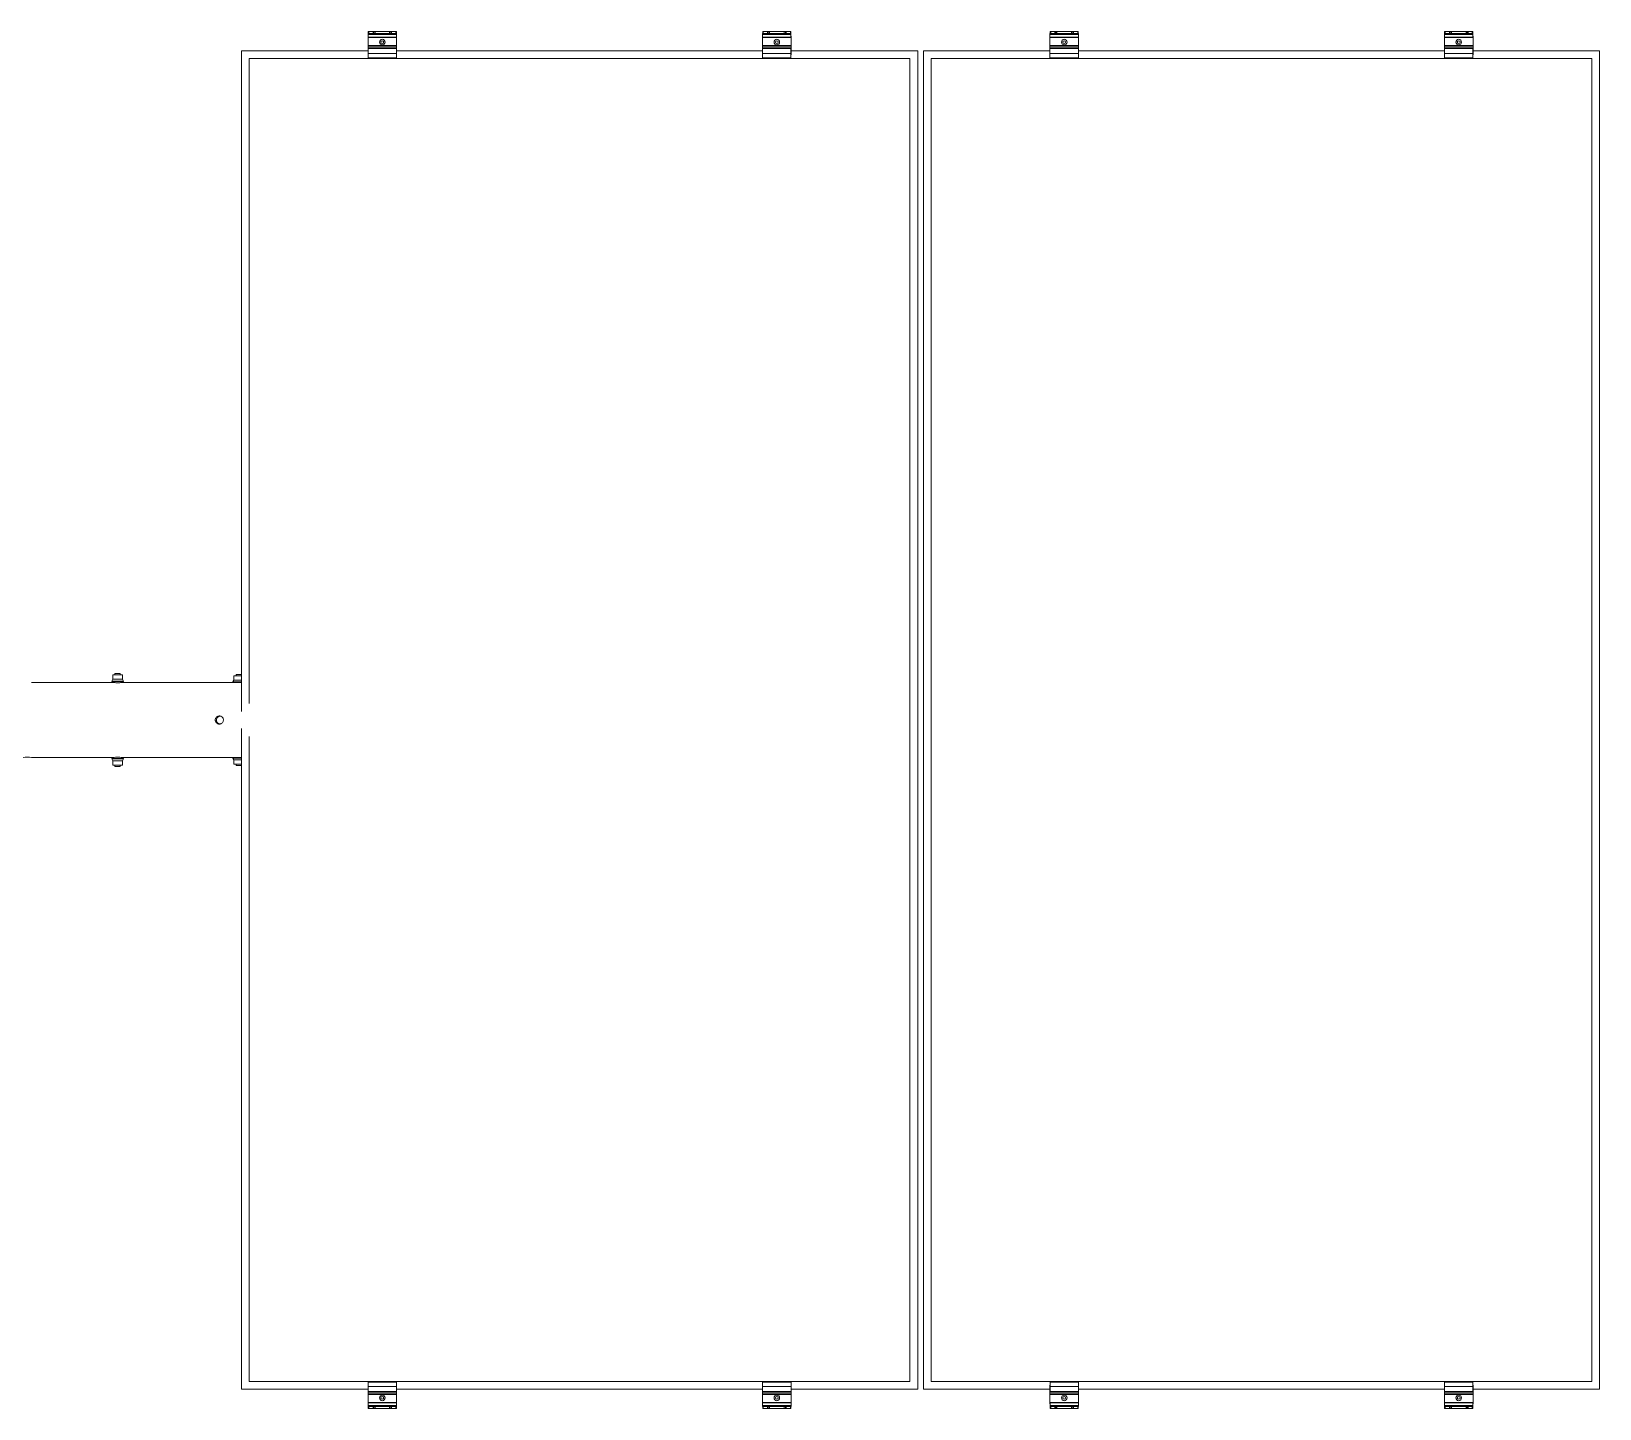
# Model space of a CAD drawing. Header units: feet. Extents: x -17 to 646, y -41 to 598.
# Drawn here: x 457.73 to 466.86, y 552.7 to 560.72 of the extents above; entities that cross this region are included whole.
import ezdxf

# ---------------------------------------------------------------- set-up
doc = ezdxf.new("R2010")
doc.units = ezdxf.units.FT
doc.header["$MEASUREMENT"] = 0

msp = doc.modelspace()

# ---------------------------------------------------------------- linework, layer by layer
at = {"color": 7, "linetype": 'Continuous', "lineweight": 15}
for p, q in [((459.6921, 560.72014), (459.6921, 560.70777)), ((459.85614, 560.72014), (459.6921, 560.72014)), ((459.72435, 560.70777), (459.72435, 560.72014)), ((459.82389, 560.70777), (459.82389, 560.72014)), ((459.85614, 560.70777), (459.85614, 560.72014)), ((461.98856, 560.72014), (461.98856, 560.70777)), ((462.15259, 560.72014), (461.98856, 560.72014)), ((462.02081, 560.70777), (462.02081, 560.72014)), ((462.12035, 560.70777), (462.12035, 560.72014)), ((462.15259, 560.70777), (462.15259, 560.72014)), ((463.6617, 560.72014), (463.6617, 560.70777)), ((463.82573, 560.72014), (463.6617, 560.72014)), ((463.69395, 560.70777), (463.69395, 560.72014)), ((463.79348, 560.70777), (463.79348, 560.72014)), ((463.82573, 560.70777), (463.82573, 560.72014)), ((465.95816, 560.72014), (465.95816, 560.70777)), ((466.12219, 560.72014), (465.95816, 560.72014)), ((465.99041, 560.70777), (465.99041, 560.72014)), ((466.08994, 560.70777), (466.08994, 560.72014)), ((466.12219, 560.70777), (466.12219, 560.72014)), ((459.69079, 560.56518), (459.69079, 560.70777)), ((459.85646, 560.70777), (459.69079, 560.70777)), ((459.85646, 560.70252), (459.69079, 560.70252)), ((459.85646, 560.68645), (459.69079, 560.68645)), ((459.69079, 560.68409), (459.85646, 560.68409)), ((459.85745, 560.63801), (459.69079, 560.63801)), ((459.85745, 560.63366), (459.69079, 560.63366)), ((459.69079, 560.62412), (459.85646, 560.62412)), ((459.85646, 560.68409), (459.85646, 560.70777)), ((459.85745, 560.69219), (459.85646, 560.69219)), ((459.85646, 560.56518), (459.85646, 560.62412)), ((459.85745, 560.5828), (459.85745, 560.69219)), ((461.98725, 560.56518), (461.98725, 560.70777)), ((462.15292, 560.70777), (461.98725, 560.70777)), ((462.15292, 560.70252), (461.98725, 560.70252)), ((462.15292, 560.68645), (461.98725, 560.68645)), ((461.98725, 560.68409), (462.15292, 560.68409)), ((462.15391, 560.63801), (461.98725, 560.63801)), ((462.15391, 560.63366), (461.98725, 560.63366)), ((461.98725, 560.62412), (462.15292, 560.62412)), ((462.15292, 560.68409), (462.15292, 560.70777)), ((462.15391, 560.69219), (462.15292, 560.69219)), ((462.15292, 560.56518), (462.15292, 560.62412)), ((462.15391, 560.5828), (462.15391, 560.69219)), ((463.66038, 560.56518), (463.66038, 560.70777)), ((463.82606, 560.70777), (463.66038, 560.70777)), ((463.82606, 560.70252), (463.66038, 560.70252)), ((463.82606, 560.68645), (463.66038, 560.68645)), ((463.66038, 560.68409), (463.82606, 560.68409)), ((463.82704, 560.63801), (463.66038, 560.63801)), ((463.82704, 560.63366), (463.66038, 560.63366)), ((463.66038, 560.62412), (463.82606, 560.62412)), ((463.82606, 560.68409), (463.82606, 560.70777)), ((463.82704, 560.69219), (463.82606, 560.69219)), ((463.82606, 560.56518), (463.82606, 560.62412)), ((463.82704, 560.5828), (463.82704, 560.69219)), ((465.95684, 560.56518), (465.95684, 560.70777)), ((466.12252, 560.70777), (465.95684, 560.70777)), ((466.12252, 560.70252), (465.95684, 560.70252)), ((466.12252, 560.68645), (465.95684, 560.68645)), ((465.95684, 560.68409), (466.12252, 560.68409)), ((466.1235, 560.63801), (465.95684, 560.63801)), ((466.1235, 560.63366), (465.95684, 560.63366)), ((465.95684, 560.62412), (466.12252, 560.62412)), ((466.12252, 560.68409), (466.12252, 560.70777)), ((466.1235, 560.69219), (466.12252, 560.69219)), ((466.12252, 560.56518), (466.12252, 560.62412)), ((466.1235, 560.5828), (466.1235, 560.69219)), ((459.69079, 560.60732), (458.95395, 560.60732)), ((458.95395, 556.76239), (458.95395, 560.60732)), ((458.99988, 560.56139), (462.84481, 560.56139)), ((458.99988, 560.56139), (458.99988, 556.80832)), ((459.69079, 560.62084), (459.85646, 560.62084)), ((459.69079, 560.59131), (459.85646, 560.59131)), ((459.69079, 560.5667), (459.85646, 560.5667)), ((459.69079, 560.56531), (459.85646, 560.56531)), ((459.69079, 560.56518), (459.85646, 560.56518)), ((459.85745, 560.5828), (459.85646, 560.5828)), ((461.98725, 560.60732), (459.85745, 560.60732)), ((461.98725, 560.62084), (462.15292, 560.62084)), ((461.98725, 560.59131), (462.15292, 560.59131)), ((461.98725, 560.5667), (462.15292, 560.5667)), ((461.98725, 560.56531), (462.15292, 560.56531)), ((461.98725, 560.56518), (462.15292, 560.56518)), ((462.15391, 560.5828), (462.15292, 560.5828)), ((462.89074, 560.60732), (462.15391, 560.60732)), ((462.84481, 560.56139), (462.84481, 552.86336)), ((462.89074, 552.81743), (462.89074, 560.60732)), ((463.66038, 560.60732), (462.92355, 560.60732)), ((462.92355, 560.60732), (462.92355, 552.81743)), ((462.96948, 560.56139), (466.81441, 560.56139)), ((462.96948, 552.86336), (462.96948, 560.56139)), ((463.66038, 560.62084), (463.82606, 560.62084)), ((463.66038, 560.59131), (463.82606, 560.59131)), ((463.66038, 560.5667), (463.82606, 560.5667)), ((463.66038, 560.56531), (463.82606, 560.56531)), ((463.66038, 560.56518), (463.82606, 560.56518)), ((463.82704, 560.5828), (463.82606, 560.5828)), ((465.95684, 560.60732), (463.82704, 560.60732)), ((465.95684, 560.62084), (466.12252, 560.62084)), ((465.95684, 560.59131), (466.12252, 560.59131)), ((465.95684, 560.5667), (466.12252, 560.5667)), ((465.95684, 560.56531), (466.12252, 560.56531)), ((465.95684, 560.56518), (466.12252, 560.56518)), ((466.1235, 560.5828), (466.12252, 560.5828)), ((466.86034, 560.60732), (466.1235, 560.60732)), ((466.81441, 560.56139), (466.81441, 552.86336)), ((466.86034, 552.81743), (466.86034, 560.60732)), ((458.2051, 556.94963), (458.2051, 556.97438)), ((458.2061, 556.97537), (458.26047, 556.97537)), ((458.2177, 556.97537), (458.2177, 556.98327)), ((458.2177, 556.98327), (458.24886, 556.98327)), ((458.24886, 556.98327), (458.24886, 556.97537)), ((458.26146, 556.97438), (458.26146, 556.94963)), ((458.91144, 556.97012), (458.95395, 556.97012)), ((458.92304, 556.97012), (458.92304, 556.97802)), ((458.92304, 556.97802), (458.95395, 556.97802)), ((457.73118, 556.93054), (458.20979, 556.93054)), ((458.19911, 556.93896), (458.2051, 556.94963)), ((458.20096, 556.93579), (458.2656, 556.93579)), ((458.2051, 556.94963), (458.26146, 556.94963)), ((458.21078, 556.93041), (458.21078, 556.93579)), ((458.25578, 556.93579), (458.25578, 556.9304)), ((458.25707, 556.93054), (458.95395, 556.93054)), ((458.26146, 556.94963), (458.26746, 556.93896)), ((458.90445, 556.93371), (458.91044, 556.94438)), ((458.91044, 556.94438), (458.91044, 556.96913)), ((458.91044, 556.94438), (458.95395, 556.94438)), ((458.83036, 556.73452), (458.83596, 556.73357)), ((458.95395, 552.81743), (458.95395, 556.66236)), ((458.99988, 556.61643), (458.99988, 552.86336)), ((458.20979, 556.49421), (457.73118, 556.49421)), ((458.2051, 556.47512), (458.19911, 556.48579)), ((458.2656, 556.48896), (458.20096, 556.48896)), ((458.2051, 556.45038), (458.2051, 556.47512)), ((458.26146, 556.47512), (458.2051, 556.47512)), ((458.26047, 556.44938), (458.2061, 556.44938)), ((458.21078, 556.48896), (458.21078, 556.49434)), ((458.2177, 556.44148), (458.2177, 556.44938)), ((458.24886, 556.44148), (458.2177, 556.44148)), ((458.24886, 556.44938), (458.24886, 556.44148)), ((458.25578, 556.49434), (458.25578, 556.48896)), ((458.95395, 556.49421), (458.25707, 556.49421)), ((458.26746, 556.48579), (458.26146, 556.47512)), ((458.26146, 556.47512), (458.26146, 556.45038)), ((458.91044, 556.48037), (458.90445, 556.49104)), ((458.91044, 556.45563), (458.91044, 556.48037)), ((458.95395, 556.48037), (458.91044, 556.48037)), ((458.95395, 556.45463), (458.91144, 556.45463)), ((458.92304, 556.44673), (458.92304, 556.45463)), ((458.95395, 556.44673), (458.92304, 556.44673)), ((462.84481, 552.86336), (458.99988, 552.86336)), ((466.81441, 552.86336), (462.96948, 552.86336)), ((458.95395, 552.81743), (459.69079, 552.81743)), ((459.69079, 552.84195), (459.69128, 552.84195)), ((459.69079, 552.84195), (459.69079, 552.73256)), ((459.69079, 552.79109), (459.85745, 552.79109)), ((459.69079, 552.78674), (459.85745, 552.78674)), ((459.85696, 552.85957), (459.69128, 552.85957)), ((459.69128, 552.85957), (459.69128, 552.80064)), ((459.85696, 552.85944), (459.69128, 552.85944)), ((459.85696, 552.85805), (459.69128, 552.85805)), ((459.85696, 552.83344), (459.69128, 552.83344)), ((459.85696, 552.80392), (459.69128, 552.80392)), ((459.85696, 552.80064), (459.69128, 552.80064)), ((459.85696, 552.85957), (459.85696, 552.80064)), ((459.85696, 552.84195), (459.85745, 552.84195)), ((459.85745, 552.84195), (459.85745, 552.73256)), ((459.85745, 552.81743), (461.98725, 552.81743)), ((461.98725, 552.84195), (461.98774, 552.84195)), ((461.98725, 552.84195), (461.98725, 552.73256)), ((461.98725, 552.79109), (462.15391, 552.79109)), ((461.98725, 552.78674), (462.15391, 552.78674)), ((462.15342, 552.85957), (461.98774, 552.85957)), ((461.98774, 552.85957), (461.98774, 552.80064)), ((462.15342, 552.85944), (461.98774, 552.85944)), ((462.15342, 552.85805), (461.98774, 552.85805)), ((462.15342, 552.83344), (461.98774, 552.83344)), ((462.15342, 552.80392), (461.98774, 552.80392)), ((462.15342, 552.80064), (461.98774, 552.80064)), ((462.15342, 552.85957), (462.15342, 552.80064)), ((462.15342, 552.84195), (462.15391, 552.84195)), ((462.15391, 552.84195), (462.15391, 552.73256)), ((462.15391, 552.81743), (462.89074, 552.81743)), ((462.92355, 552.81743), (463.66038, 552.81743)), ((463.66038, 552.84195), (463.66088, 552.84195)), ((463.66038, 552.84195), (463.66038, 552.73256)), ((463.66038, 552.79109), (463.82704, 552.79109)), ((463.66038, 552.78674), (463.82704, 552.78674)), ((463.82655, 552.85957), (463.66088, 552.85957)), ((463.66088, 552.85957), (463.66088, 552.80064)), ((463.82655, 552.85944), (463.66088, 552.85944)), ((463.82655, 552.85805), (463.66088, 552.85805)), ((463.82655, 552.83344), (463.66088, 552.83344)), ((463.82655, 552.80392), (463.66088, 552.80392)), ((463.82655, 552.80064), (463.66088, 552.80064)), ((463.82655, 552.85957), (463.82655, 552.80064)), ((463.82655, 552.84195), (463.82704, 552.84195)), ((463.82704, 552.84195), (463.82704, 552.73256)), ((463.82704, 552.81743), (465.95684, 552.81743)), ((465.95684, 552.84195), (465.95734, 552.84195)), ((465.95684, 552.84195), (465.95684, 552.73256)), ((465.95684, 552.79109), (466.1235, 552.79109)), ((465.95684, 552.78674), (466.1235, 552.78674)), ((466.12301, 552.85957), (465.95734, 552.85957)), ((465.95734, 552.85957), (465.95734, 552.80064)), ((466.12301, 552.85944), (465.95734, 552.85944)), ((466.12301, 552.85805), (465.95734, 552.85805)), ((466.12301, 552.83344), (465.95734, 552.83344)), ((466.12301, 552.80392), (465.95734, 552.80392)), ((466.12301, 552.80064), (465.95734, 552.80064)), ((466.12301, 552.85957), (466.12301, 552.80064)), ((466.12301, 552.84195), (466.1235, 552.84195)), ((466.1235, 552.84195), (466.1235, 552.73256)), ((466.1235, 552.81743), (466.86034, 552.81743)), ((459.69079, 552.73256), (459.69128, 552.73256)), ((459.85696, 552.74067), (459.69128, 552.74067)), ((459.69128, 552.74067), (459.69128, 552.71698)), ((459.69128, 552.7383), (459.85696, 552.7383)), ((459.69128, 552.72223), (459.85696, 552.72223)), ((459.69128, 552.71698), (459.85696, 552.71698)), ((459.6921, 552.71698), (459.6921, 552.70461)), ((459.85614, 552.70461), (459.6921, 552.70461)), ((459.72435, 552.70461), (459.72435, 552.71698)), ((459.82389, 552.70461), (459.82389, 552.71698)), ((459.85614, 552.70461), (459.85614, 552.71698)), ((459.85696, 552.74067), (459.85696, 552.71698)), ((459.85696, 552.73256), (459.85745, 552.73256)), ((461.98725, 552.73256), (461.98774, 552.73256)), ((462.15342, 552.74067), (461.98774, 552.74067)), ((461.98774, 552.74067), (461.98774, 552.71698)), ((461.98774, 552.7383), (462.15342, 552.7383)), ((461.98774, 552.72223), (462.15342, 552.72223)), ((461.98774, 552.71698), (462.15342, 552.71698)), ((461.98856, 552.71698), (461.98856, 552.70461)), ((462.15259, 552.70461), (461.98856, 552.70461)), ((462.02081, 552.70461), (462.02081, 552.71698)), ((462.12035, 552.70461), (462.12035, 552.71698)), ((462.15259, 552.70461), (462.15259, 552.71698)), ((462.15342, 552.74067), (462.15342, 552.71698)), ((462.15342, 552.73256), (462.15391, 552.73256)), ((463.66038, 552.73256), (463.66088, 552.73256)), ((463.82655, 552.74067), (463.66088, 552.74067)), ((463.66088, 552.74067), (463.66088, 552.71698)), ((463.66088, 552.7383), (463.82655, 552.7383)), ((463.66088, 552.72223), (463.82655, 552.72223)), ((463.66088, 552.71698), (463.82655, 552.71698)), ((463.6617, 552.71698), (463.6617, 552.70461)), ((463.82573, 552.70461), (463.6617, 552.70461)), ((463.69395, 552.70461), (463.69395, 552.71698)), ((463.79348, 552.70461), (463.79348, 552.71698)), ((463.82573, 552.70461), (463.82573, 552.71698)), ((463.82655, 552.74067), (463.82655, 552.71698)), ((463.82655, 552.73256), (463.82704, 552.73256)), ((465.95684, 552.73256), (465.95734, 552.73256)), ((466.12301, 552.74067), (465.95734, 552.74067)), ((465.95734, 552.74067), (465.95734, 552.71698)), ((465.95734, 552.7383), (466.12301, 552.7383)), ((465.95734, 552.72223), (466.12301, 552.72223)), ((465.95734, 552.71698), (466.12301, 552.71698)), ((465.95816, 552.71698), (465.95816, 552.70461)), ((466.12219, 552.70461), (465.95816, 552.70461)), ((465.99041, 552.70461), (465.99041, 552.71698)), ((466.08994, 552.70461), (466.08994, 552.71698)), ((466.12219, 552.70461), (466.12219, 552.71698)), ((466.12301, 552.74067), (466.12301, 552.71698)), ((466.12301, 552.73256), (466.1235, 552.73256))]:
    msp.add_line(p, q, dxfattribs=at)
at = {"color": 8, "linetype": 'Continuous', "lineweight": 15}
for p, q in [((459.69528, 560.70777), (459.69528, 560.72014)), ((459.72009, 560.70777), (459.72009, 560.72014)), ((459.7318, 560.70777), (459.7318, 560.72014)), ((459.81644, 560.70777), (459.81644, 560.72014)), ((459.82815, 560.70777), (459.82815, 560.72014)), ((459.85295, 560.70777), (459.85295, 560.72014)), ((461.99174, 560.70777), (461.99174, 560.72014)), ((462.01655, 560.70777), (462.01655, 560.72014)), ((462.02826, 560.70777), (462.02826, 560.72014)), ((462.1129, 560.70777), (462.1129, 560.72014)), ((462.12461, 560.70777), (462.12461, 560.72014)), ((462.14941, 560.70777), (462.14941, 560.72014)), ((463.66488, 560.70777), (463.66488, 560.72014)), ((463.68968, 560.70777), (463.68968, 560.72014)), ((463.70139, 560.70777), (463.70139, 560.72014)), ((463.78603, 560.70777), (463.78603, 560.72014)), ((463.79775, 560.70777), (463.79775, 560.72014)), ((463.82255, 560.70777), (463.82255, 560.72014)), ((465.96134, 560.70777), (465.96134, 560.72014)), ((465.98614, 560.70777), (465.98614, 560.72014)), ((465.99785, 560.70777), (465.99785, 560.72014)), ((466.08249, 560.70777), (466.08249, 560.72014)), ((466.09421, 560.70777), (466.09421, 560.72014)), ((466.11901, 560.70777), (466.11901, 560.72014)), ((459.85745, 560.60659), (459.85646, 560.60659)), ((462.15391, 560.60659), (462.15292, 560.60659)), ((463.82704, 560.60659), (463.82606, 560.60659)), ((466.1235, 560.60659), (466.12252, 560.60659)), ((458.2051, 556.97438), (458.26146, 556.97438)), ((458.19911, 556.93896), (458.26746, 556.93896)), ((458.90445, 556.93371), (458.95395, 556.93371)), ((458.91044, 556.96913), (458.95395, 556.96913)), ((458.26746, 556.48579), (458.19911, 556.48579)), ((458.26146, 556.45038), (458.2051, 556.45038)), ((458.95395, 556.49104), (458.90445, 556.49104)), ((458.95395, 556.45563), (458.91044, 556.45563)), ((459.69079, 552.81816), (459.69128, 552.81816)), ((459.85696, 552.81816), (459.85745, 552.81816)), ((461.98725, 552.81816), (461.98774, 552.81816)), ((462.15342, 552.81816), (462.15391, 552.81816)), ((463.66038, 552.81816), (463.66088, 552.81816)), ((463.82655, 552.81816), (463.82704, 552.81816)), ((465.95684, 552.81816), (465.95734, 552.81816)), ((466.12301, 552.81816), (466.1235, 552.81816)), ((459.69528, 552.70461), (459.69528, 552.71698)), ((459.72009, 552.70461), (459.72009, 552.71698)), ((459.7318, 552.70461), (459.7318, 552.71698)), ((459.81644, 552.70461), (459.81644, 552.71698)), ((459.82815, 552.70461), (459.82815, 552.71698)), ((459.85295, 552.70461), (459.85295, 552.71698)), ((461.99174, 552.70461), (461.99174, 552.71698)), ((462.01655, 552.70461), (462.01655, 552.71698)), ((462.02826, 552.70461), (462.02826, 552.71698)), ((462.1129, 552.70461), (462.1129, 552.71698)), ((462.12461, 552.70461), (462.12461, 552.71698)), ((462.14941, 552.70461), (462.14941, 552.71698)), ((463.66488, 552.70461), (463.66488, 552.71698)), ((463.68968, 552.70461), (463.68968, 552.71698)), ((463.70139, 552.70461), (463.70139, 552.71698)), ((463.78603, 552.70461), (463.78603, 552.71698)), ((463.79775, 552.70461), (463.79775, 552.71698)), ((463.82255, 552.70461), (463.82255, 552.71698)), ((465.96134, 552.70461), (465.96134, 552.71698)), ((465.98614, 552.70461), (465.98614, 552.71698)), ((465.99785, 552.70461), (465.99785, 552.71698)), ((466.08249, 552.70461), (466.08249, 552.71698)), ((466.09421, 552.70461), (466.09421, 552.71698)), ((466.11901, 552.70461), (466.11901, 552.71698))]:
    msp.add_line(p, q, dxfattribs=at)
at = {"color": 7, "linetype": 'Continuous', "lineweight": 15}
for centre, radius in [((459.77412, 560.65774), 0.01619), ((459.77412, 560.65774), 0.01614), ((459.77412, 560.65774), 0.0082), ((462.07058, 560.65774), 0.01619), ((462.07058, 560.65774), 0.01614), ((462.07058, 560.65774), 0.0082), ((463.74371, 560.65774), 0.01619), ((463.74371, 560.65774), 0.01614), ((463.74371, 560.65774), 0.0082), ((466.04017, 560.65774), 0.01619), ((466.04017, 560.65774), 0.01614), ((466.04017, 560.65774), 0.0082), ((459.77412, 552.76701), 0.01619), ((459.77412, 552.76701), 0.01614), ((459.77412, 552.76701), 0.0082), ((462.07058, 552.76701), 0.01619), ((462.07058, 552.76701), 0.01614), ((462.07058, 552.76701), 0.0082), ((463.74371, 552.76701), 0.01619), ((463.74371, 552.76701), 0.01614), ((463.74371, 552.76701), 0.0082), ((466.04017, 552.76701), 0.01619), ((466.04017, 552.76701), 0.01614), ((466.04017, 552.76701), 0.0082)]:
    msp.add_circle(centre, radius, dxfattribs=at)
for centre, radius, start, end in [((458.2061, 556.97438), 0.000994, 90, 180), ((458.26047, 556.97438), 0.000994, 0, 90), ((458.91144, 556.96913), 0.000994, 90, 180), ((458.20096, 556.93792), 0.00213, 150.657259, 270), ((458.2656, 556.93792), 0.00213, 270, 29.342741), ((458.9063, 556.93267), 0.00213, 150.657259, 270), ((458.83019, 556.7125), 0.02202, 89.548062, 283.14842), ((457.70739, 556.27674), 0.21876, 83.758543, 96.163656), ((458.20096, 556.48683), 0.00213, 90, 209.342741), ((458.2061, 556.45038), 0.000994, 180, 270), ((458.23328, 556.27674), 0.21876, 83.758543, 96.163656), ((458.26047, 556.45038), 0.000994, 270, 0), ((458.2656, 556.48683), 0.00213, 330.657259, 90), ((458.9063, 556.49208), 0.00213, 90, 209.342741), ((458.91144, 556.45563), 0.000994, 180, 270)]:
    msp.add_arc(centre, radius, start, end, dxfattribs=at)
for points, knots in [([(458.25707, 556.93054), (458.25681, 556.93051), (458.25628, 556.93045), (458.25221, 556.93004), (458.2462, 556.92959), (458.23867, 556.92926), (458.23055, 556.92921), (458.22277, 556.92945), (458.21612, 556.92989), (458.21156, 556.93031), (458.20938, 556.93055), (458.20971, 556.93052), (458.20979, 556.93051)], [0, 0, 0, 0, 0.1069384, 0.2138617, 0.32118, 0.4287663, 0.5359199, 0.6426149, 0.7495408, 0.8570255, 0.9645283, 1, 1, 1, 1]), ([(458.80152, 556.71238), (458.80179, 556.71504), (458.80231, 556.72037), (458.80638, 556.72747), (458.81239, 556.73289), (458.81992, 556.73601), (458.82804, 556.73646), (458.83583, 556.73421), (458.84244, 556.72952), (458.84715, 556.7229), (458.8494, 556.71508), (458.84893, 556.70697), (458.84583, 556.69948), (458.84043, 556.69343), (458.83331, 556.68949), (458.82529, 556.68814), (458.81729, 556.68951), (458.81019, 556.69343), (458.80481, 556.69948), (458.80194, 556.70616), (458.80164, 556.71061), (458.80152, 556.71238)], [0, 0, 0, 0, 0.0534721, 0.1069366, 0.1605988, 0.2143948, 0.2679745, 0.3213249, 0.3747908, 0.4285361, 0.4822904, 0.5357704, 0.589121, 0.6426847, 0.6964765, 0.7501547, 0.803552, 0.8569406, 0.9106047, 0.9644002, 1, 1, 1, 1])]:
    msp.add_open_spline(points, degree=3, knots=knots, dxfattribs=at)

doc.saveas('drawing.dxf')
